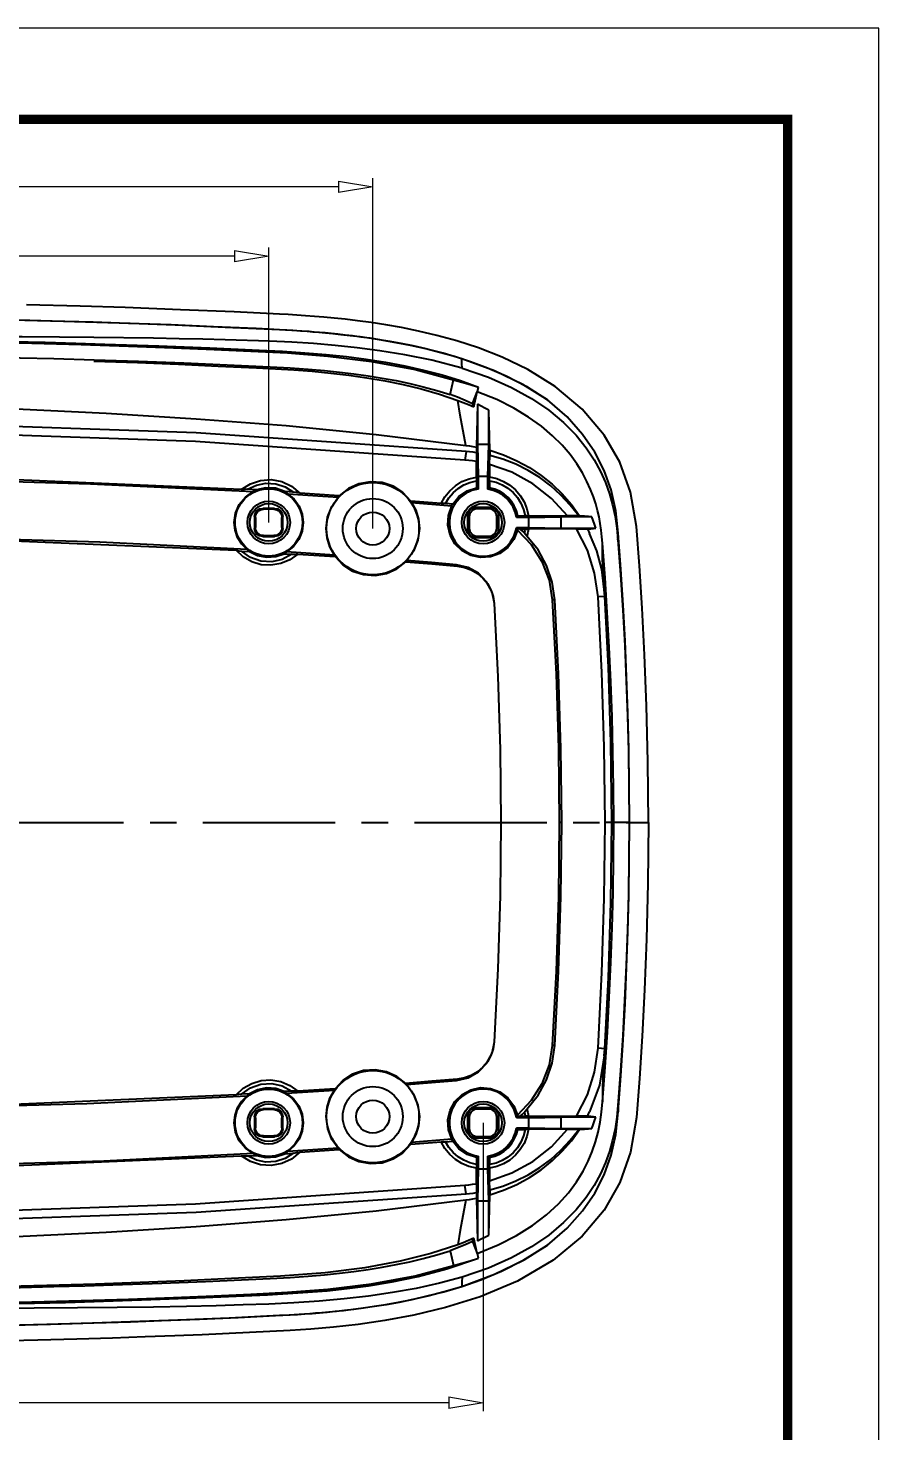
# Model space of a CAD drawing. Header units: millimetres. Extents: x 6239 to 6671, y 1393 to 1694.
# Drawn here: x 6601.4 to 6670.9, y 1579.1 to 1693.6 of the extents above; entities that cross this region are included whole.
import ezdxf

# ---------------------------------------------------------------- set-up
doc = ezdxf.new("R2010")
doc.units = ezdxf.units.MM
doc.linetypes.add('CENTER', pattern=[50.8, 31.75, -6.35, 6.35, -6.35])
doc.layers.add('dim', color=82, linetype='Continuous', lineweight=9)
doc.layers.add('from', color=7, linetype='Continuous', lineweight=13)
doc.styles.add('ROMAND', font='romand.shx', dxfattribs={"width": 0.75, "bigfont": 'gbcbig.shx'})
doc.dimstyles.new('YanXiu', dxfattribs={"dimtxt": 2.5, "dimasz": 2.2, "dimexe": 1, "dimexo": 0, "dimgap": 0.66, "dimtad": 0, "dimzin": 9, "dimdsep": 46, "dimtxsty": 'ROMAND', "dimblk": 'CLOSEDBLANK', "dimcen": 0, "dimclrd": 3, "dimclre": 3, "dimclrt": 7, "dimazin": 2, "dimtfac": 1, "dimtofl": 0, "dimtmove": 0, "dimatfit": 3, "dimldrblk": 'CLOSEDBLANK', "dimfxl": 0, "dimlwd": 5, "dimlwe": 5, "dimarcsym": 0})

# ---------------------------------------------------------------- blocks, each defined once
blk = doc.blocks.new('_ClosedBlank')
at = {"color": 0, "linetype": 'ByBlock', "lineweight": -2}
for p, q in [((-1, 0.167), (0, 0)), ((-1, 0.167), (-1, -0.167)), ((0, 0), (-1, -0.167))]:
    blk.add_line(p, q, dxfattribs=at)
blk = doc.blocks.new('*D14')
at = {"layer": 'Defpoints', "color": 0}
for p in [(6621.09, 1675.03), (6543.09, 1653.29), (6621.09, 1653.29)]:
    blk.add_point(p, dxfattribs=at)
at = {"layer": 'dim', "color": 3, "lineweight": 5}
for p, q in [((6543.09, 1653.29), (6543.09, 1675.73)), ((6621.09, 1653.29), (6621.09, 1675.73)), ((6545.89, 1675.03), (6579.26, 1675.03)), ((6618.29, 1675.03), (6584.91, 1675.03))]:
    blk.add_line(p, q, dxfattribs=at)
at = {"layer": 'dim', "color": 3, "lineweight": 5, "xscale": 2.8, "yscale": 2.8, "zscale": 2.8, "rotation": 180}
blk.add_blockref('_ClosedBlank', (6543.09, 1675.03), dxfattribs=at)
at = {"layer": 'dim', "color": 3, "lineweight": 5, "xscale": 2.8, "yscale": 2.8, "zscale": 2.8}
blk.add_blockref('_ClosedBlank', (6621.09, 1675.03), dxfattribs=at)
at = {"layer": 'dim', "color": 7, "insert": (6582.09, 1675.03), "char_height": 3.5, "attachment_point": 5, "style": 'ROMAND'}
blk.add_mtext('78', dxfattribs=at)
blk = doc.blocks.new('*D15')
at = {"layer": 'Defpoints', "color": 0}
for p in [(6629.59, 1680.69), (6534.59, 1652.79), (6629.59, 1652.79)]:
    blk.add_point(p, dxfattribs=at)
at = {"layer": 'dim', "color": 3, "lineweight": 5}
for p, q in [((6534.59, 1652.79), (6534.59, 1681.39)), ((6629.59, 1652.79), (6629.59, 1681.39)), ((6537.39, 1680.69), (6579.26, 1680.69)), ((6626.79, 1680.69), (6584.91, 1680.69))]:
    blk.add_line(p, q, dxfattribs=at)
at = {"layer": 'dim', "color": 3, "lineweight": 5, "xscale": 2.8, "yscale": 2.8, "zscale": 2.8, "rotation": 180}
blk.add_blockref('_ClosedBlank', (6534.59, 1680.69), dxfattribs=at)
at = {"layer": 'dim', "color": 3, "lineweight": 5, "xscale": 2.8, "yscale": 2.8, "zscale": 2.8}
blk.add_blockref('_ClosedBlank', (6629.59, 1680.69), dxfattribs=at)
at = {"layer": 'dim', "color": 7, "insert": (6582.09, 1680.69), "char_height": 3.5, "attachment_point": 5, "style": 'ROMAND'}
blk.add_mtext('95', dxfattribs=at)
blk = doc.blocks.new('*D18')
at = {"layer": 'Defpoints', "color": 0}
for p in [(6525.59, 1604.29), (6638.59, 1604.29), (6638.59, 1581.44)]:
    blk.add_point(p, dxfattribs=at)
at = {"layer": 'dim', "color": 3, "lineweight": 5}
for p, q in [((6525.59, 1604.29), (6525.59, 1580.74)), ((6638.59, 1604.29), (6638.59, 1580.74)), ((6528.39, 1581.44), (6578.2, 1581.44)), ((6635.79, 1581.44), (6585.98, 1581.44))]:
    blk.add_line(p, q, dxfattribs=at)
at = {"layer": 'dim', "color": 3, "lineweight": 5, "xscale": 2.8, "yscale": 2.8, "zscale": 2.8, "rotation": 180}
blk.add_blockref('_ClosedBlank', (6525.59, 1581.44), dxfattribs=at)
at = {"layer": 'dim', "color": 3, "lineweight": 5, "xscale": 2.8, "yscale": 2.8, "zscale": 2.8}
blk.add_blockref('_ClosedBlank', (6638.59, 1581.44), dxfattribs=at)
at = {"layer": 'dim', "color": 7, "insert": (6582.09, 1581.44), "char_height": 3.5, "attachment_point": 5, "style": 'ROMAND'}
blk.add_mtext('113', dxfattribs=at)

msp = doc.modelspace()

# ---------------------------------------------------------------- linework, layer by layer
at = {"color": 7, "linetype": 'Continuous'}
for p, q in [((6605.695, 1670.942), (6601.309, 1671.059)), ((6609.383, 1670.824), (6605.695, 1670.942)), ((6613.896, 1670.658), (6609.383, 1670.824)), ((6601.576, 1669.767), (6597.255, 1669.861)), ((6599.031, 1669.86), (6603.269, 1669.759)), ((6605.241, 1669.669), (6601.576, 1669.767)), ((6603.269, 1669.759), (6606.752, 1669.659)), ((6609.79, 1669.523), (6605.241, 1669.669)), ((6606.752, 1669.659), (6609.643, 1669.565)), ((6618.266, 1670.472), (6613.896, 1670.658)), ((6609.643, 1669.565), (6613.123, 1669.437)), ((6613.447, 1669.388), (6609.79, 1669.523)), ((6613.123, 1669.437), (6616.579, 1669.295)), ((6617.539, 1669.216), (6613.447, 1669.388)), ((6616.579, 1669.295), (6620.059, 1669.137)), ((6621.351, 1669.037), (6617.539, 1669.216)), ((6620.059, 1669.137), (6622.456, 1669.018)), ((6622.456, 1669.018), (6623.062, 1668.984)), ((6623.062, 1668.984), (6623.681, 1668.945)), ((6607.712, 1667.853), (6612.107, 1667.701)), ((6612.107, 1667.701), (6616.281, 1667.534)), ((6603.538, 1666.667), (6606.828, 1666.571)), ((6606.825, 1666.463), (6610.372, 1666.337)), ((6606.828, 1666.571), (6610.451, 1666.451)), ((6610.372, 1666.337), (6613.724, 1666.203)), ((6610.451, 1666.451), (6614.17, 1666.31)), ((6613.724, 1666.203), (6616.964, 1666.059)), ((6614.17, 1666.31), (6617.703, 1666.159)), ((6635.894, 1663.748), (6636.176, 1664.934)), ((6637.734, 1662.97), (6638.118, 1663.962)), ((6637.838, 1662.721), (6638.118, 1663.962)), ((6638.122, 1663.955), (6638.136, 1663.986)), ((6638.136, 1663.986), (6638.215, 1664.346)), ((6636.724, 1662.062), (6636.527, 1663.249)), ((6637.734, 1662.97), (6637.838, 1662.721)), ((6638.126, 1662.935), (6638.045, 1659.443)), ((6638.126, 1662.935), (6638.126, 1659.661)), ((6637.193, 1659.585), (6636.724, 1662.062)), ((6639.052, 1659.661), (6639.052, 1662.452)), ((6639.132, 1659.18), (6639.052, 1662.452)), ((6638.045, 1659.443), (6638.045, 1658.984)), ((6638.126, 1659.661), (6638.189, 1657.04)), ((6639.052, 1659.661), (6638.126, 1659.661)), ((6638.989, 1657.04), (6639.052, 1659.661)), ((6637.217, 1659.083), (6637.109, 1658.385)), ((6638.045, 1658.984), (6638.052, 1658.266)), ((6638.052, 1657.001), (6638.052, 1658.266)), ((6639.125, 1658.035), (6639.132, 1658.768)), ((6639.132, 1659.18), (6639.132, 1658.768)), ((6638.052, 1657.001), (6638.049, 1656.694)), ((6638.189, 1657.04), (6638.189, 1656.011)), ((6638.989, 1657.04), (6638.189, 1657.04)), ((6638.989, 1656.011), (6638.989, 1657.04)), ((6639.125, 1658.035), (6639.125, 1657.002)), ((6639.128, 1656.701), (6639.125, 1657.002)), ((6620.087, 1655.956), (6619.357, 1655.999)), ((6638.049, 1656.694), (6638.049, 1656.129)), ((6639.128, 1656.701), (6639.128, 1656.129)), ((6623.121, 1655.769), (6622.403, 1655.814)), ((6626.847, 1655.473), (6623.636, 1655.69)), ((6635.172, 1654.836), (6632.69, 1655.037)), ((6632.75, 1654.912), (6636.048, 1654.641)), ((6635.523, 1654.835), (6635.172, 1654.836)), ((6636.114, 1654.785), (6635.523, 1654.835)), ((6620.011, 1653.703), (6619.939, 1653.776)), ((6619.939, 1653.776), (6619.939, 1652.805)), ((6620.011, 1653.703), (6620.011, 1652.877)), ((6620.603, 1654.44), (6620.676, 1654.368)), ((6621.574, 1654.44), (6620.603, 1654.44)), ((6621.502, 1654.368), (6620.676, 1654.368)), ((6621.502, 1654.368), (6621.574, 1654.44)), ((6622.239, 1653.776), (6622.166, 1653.703)), ((6622.166, 1652.877), (6622.166, 1653.703)), ((6622.239, 1652.805), (6622.239, 1653.776)), ((6637.468, 1653.747), (6637.339, 1653.875)), ((6637.339, 1652.705), (6637.339, 1653.875)), ((6637.468, 1653.747), (6637.468, 1652.834)), ((6638.004, 1654.54), (6638.132, 1654.411)), ((6638.004, 1654.54), (6639.174, 1654.54)), ((6639.045, 1654.411), (6638.132, 1654.411)), ((6639.045, 1654.411), (6639.174, 1654.54)), ((6639.838, 1653.875), (6639.71, 1653.747)), ((6639.71, 1652.834), (6639.71, 1653.747)), ((6639.838, 1653.875), (6639.838, 1652.705)), ((6642.339, 1653.69), (6641.31, 1653.69)), ((6641.426, 1653.828), (6642.02, 1653.828)), ((6642.3, 1653.825), (6642.02, 1653.828)), ((6642.3, 1653.825), (6645.483, 1653.823)), ((6642.339, 1653.69), (6644.959, 1653.753)), ((6642.339, 1652.89), (6642.339, 1653.69)), ((6644.959, 1652.827), (6644.959, 1653.753)), ((6647.474, 1653.753), (6644.959, 1653.753)), ((6646.404, 1653.828), (6645.483, 1653.823)), ((6646.404, 1653.828), (6646.477, 1653.828)), ((6619.939, 1652.805), (6620.011, 1652.877)), ((6622.166, 1652.877), (6622.239, 1652.805)), ((6637.339, 1652.705), (6637.468, 1652.834)), ((6639.71, 1652.834), (6639.838, 1652.705)), ((6641.31, 1652.89), (6642.339, 1652.89)), ((6641.625, 1652.752), (6641.419, 1652.761)), ((6641.625, 1652.752), (6642.02, 1652.753)), ((6642.02, 1652.753), (6642.3, 1652.756)), ((6646.22, 1652.758), (6642.3, 1652.756)), ((6642.339, 1652.89), (6644.959, 1652.827)), ((6644.959, 1652.827), (6647.795, 1652.827)), ((6646.22, 1652.758), (6647.107, 1652.753)), ((6620.676, 1652.213), (6620.603, 1652.14)), ((6620.603, 1652.14), (6621.574, 1652.14)), ((6620.676, 1652.213), (6621.502, 1652.213)), ((6621.574, 1652.14), (6621.502, 1652.213)), ((6638.132, 1652.169), (6638.004, 1652.041)), ((6639.174, 1652.041), (6638.004, 1652.041)), ((6638.132, 1652.169), (6639.045, 1652.169)), ((6639.174, 1652.041), (6639.045, 1652.169)), ((6618.878, 1650.954), (6619.514, 1650.917)), ((6622.358, 1650.743), (6622.982, 1650.703)), ((6626.451, 1650.621), (6622.547, 1650.883)), ((6623.459, 1650.715), (6626.504, 1650.509)), ((6636.508, 1649.729), (6636.428, 1649.842)), ((6648.519, 1647.243), (6648.482, 1647.825)), ((6639.497, 1646.672), (6639.514, 1646.679)), ((6644.448, 1646.981), (6644.236, 1646.974)), ((6648.519, 1647.243), (6647.977, 1647.212)), ((6640.051, 1628.791), (6640.068, 1628.791)), ((6645.013, 1628.79), (6644.799, 1628.789)), ((6650.537, 1628.79), (6648.547, 1628.791)), ((6639.497, 1610.909), (6639.514, 1610.901)), ((6644.448, 1610.599), (6644.236, 1610.606)), ((6648.519, 1610.337), (6647.977, 1610.369)), ((6648.482, 1609.755), (6648.519, 1610.337)), ((6636.508, 1607.851), (6636.428, 1607.738)), ((6619.514, 1606.663), (6618.878, 1606.626)), ((6622.982, 1606.877), (6622.358, 1606.837)), ((6622.547, 1606.697), (6626.451, 1606.959)), ((6626.504, 1607.071), (6623.459, 1606.866)), ((6638.004, 1605.54), (6638.132, 1605.411)), ((6638.004, 1605.54), (6639.174, 1605.54)), ((6639.045, 1605.411), (6639.174, 1605.54)), ((6619.939, 1604.776), (6619.939, 1603.805)), ((6620.011, 1604.703), (6619.939, 1604.776)), ((6620.011, 1604.703), (6620.011, 1603.877)), ((6620.603, 1605.44), (6620.676, 1605.368)), ((6621.574, 1605.44), (6620.603, 1605.44)), ((6621.502, 1605.368), (6620.676, 1605.368)), ((6621.502, 1605.368), (6621.574, 1605.44)), ((6622.239, 1604.776), (6622.166, 1604.703)), ((6622.166, 1603.877), (6622.166, 1604.703)), ((6622.239, 1603.805), (6622.239, 1604.776)), ((6637.339, 1603.705), (6637.339, 1604.875)), ((6637.468, 1604.747), (6637.339, 1604.875)), ((6637.468, 1604.747), (6637.468, 1603.834)), ((6639.045, 1605.411), (6638.132, 1605.411)), ((6639.838, 1604.875), (6639.71, 1604.747)), ((6639.71, 1603.834), (6639.71, 1604.747)), ((6639.838, 1604.875), (6639.838, 1603.705)), ((6642.339, 1604.69), (6641.31, 1604.69)), ((6641.419, 1604.82), (6641.625, 1604.828)), ((6641.625, 1604.828), (6642.02, 1604.828)), ((6642.3, 1604.825), (6642.02, 1604.828)), ((6642.3, 1604.825), (6646.22, 1604.822)), ((6642.339, 1604.69), (6644.959, 1604.753)), ((6642.339, 1603.89), (6642.339, 1604.69)), ((6644.959, 1603.827), (6644.959, 1604.753)), ((6647.795, 1604.753), (6644.959, 1604.753)), ((6647.107, 1604.828), (6646.22, 1604.822)), ((6619.939, 1603.805), (6620.011, 1603.877)), ((6620.676, 1603.213), (6620.603, 1603.14)), ((6620.676, 1603.213), (6621.502, 1603.213)), ((6621.574, 1603.14), (6621.502, 1603.213)), ((6622.166, 1603.877), (6622.239, 1603.805)), ((6637.339, 1603.705), (6637.468, 1603.834)), ((6638.132, 1603.169), (6638.004, 1603.041)), ((6638.132, 1603.169), (6639.045, 1603.169)), ((6639.174, 1603.041), (6639.045, 1603.169)), ((6639.71, 1603.834), (6639.838, 1603.705)), ((6641.31, 1603.89), (6642.339, 1603.89)), ((6641.426, 1603.752), (6642.02, 1603.753)), ((6642.02, 1603.753), (6642.3, 1603.756)), ((6645.483, 1603.758), (6642.3, 1603.756)), ((6642.339, 1603.89), (6644.959, 1603.827)), ((6644.959, 1603.827), (6647.474, 1603.827)), ((6645.483, 1603.758), (6646.404, 1603.752)), ((6646.404, 1603.752), (6646.477, 1603.752)), ((6620.603, 1603.14), (6621.574, 1603.14)), ((6623.637, 1601.89), (6626.847, 1602.107)), ((6632.69, 1602.543), (6635.172, 1602.744)), ((6636.048, 1602.939), (6632.75, 1602.668)), ((6635.172, 1602.744), (6635.523, 1602.746)), ((6635.523, 1602.746), (6636.114, 1602.795)), ((6639.174, 1603.041), (6638.004, 1603.041)), ((6619.357, 1601.581), (6620.087, 1601.624)), ((6622.403, 1601.766), (6623.121, 1601.812)), ((6638.049, 1601.451), (6638.049, 1600.886)), ((6638.049, 1600.886), (6638.052, 1600.579)), ((6638.189, 1601.569), (6638.189, 1600.54)), ((6638.989, 1600.54), (6638.989, 1601.569)), ((6639.125, 1600.579), (6639.128, 1600.879)), ((6639.128, 1601.452), (6639.128, 1600.879)), ((6638.052, 1599.314), (6638.052, 1600.579)), ((6638.189, 1600.54), (6638.126, 1597.92)), ((6638.189, 1600.54), (6638.989, 1600.54)), ((6639.052, 1597.92), (6638.989, 1600.54)), ((6639.125, 1600.579), (6639.125, 1599.545)), ((6637.217, 1598.497), (6637.109, 1599.195)), ((6638.052, 1599.314), (6638.045, 1598.596)), ((6638.045, 1598.596), (6638.045, 1598.137)), ((6639.132, 1598.812), (6639.125, 1599.545)), ((6639.132, 1598.812), (6639.132, 1598.4)), ((6638.045, 1598.137), (6638.126, 1594.645)), ((6638.126, 1597.92), (6638.126, 1594.645)), ((6638.126, 1597.92), (6639.052, 1597.92)), ((6639.052, 1595.128), (6639.132, 1598.4)), ((6639.052, 1595.128), (6639.052, 1597.92)), ((6637.734, 1594.61), (6637.838, 1594.86)), ((6637.734, 1594.61), (6638.118, 1593.619)), ((6638.118, 1593.619), (6637.838, 1594.86)), ((6635.894, 1593.832), (6636.176, 1592.647)), ((6638.215, 1593.235), (6638.129, 1593.628)), ((6612.363, 1591.2), (6615.937, 1591.344)), ((6615.937, 1591.344), (6621.217, 1591.584)), ((6600.69, 1589.533), (6604.498, 1589.63)), ((6604.498, 1589.63), (6608.386, 1589.749)), ((6608.386, 1589.749), (6612.233, 1589.884)), ((6612.233, 1589.884), (6615.896, 1590.03)), ((6615.896, 1590.03), (6620.978, 1590.259)), ((6613.671, 1588.201), (6617.857, 1588.378)), ((6618.592, 1588.375), (6615.447, 1588.237)), ((6617.857, 1588.378), (6621.967, 1588.573)), ((6621.636, 1588.52), (6618.592, 1588.375)), ((6622.836, 1588.583), (6621.636, 1588.52)), ((6621.967, 1588.573), (6622.77, 1588.615)), ((6606.809, 1587.923), (6603.287, 1587.822)), ((6606.7, 1587.955), (6609.819, 1588.058)), ((6609.795, 1588.021), (6606.809, 1587.923)), ((6612.328, 1588.113), (6609.795, 1588.021)), ((6609.819, 1588.058), (6613.671, 1588.201)), ((6615.447, 1588.237), (6612.328, 1588.113)), ((6622.839, 1587.33), (6619.533, 1587.167))]:
    msp.add_line(p, q, dxfattribs=at)
at = {"color": 1, "linetype": 'CENTER', "ltscale": 0.339996}
msp.add_line((6512.089, 1628.791), (6652.089, 1628.791), dxfattribs=at)
at = {"color": 7, "linetype": 'Continuous'}
for points in [[(6652.089, 1628.79), (6652.047, 1633.775), (6651.937, 1638.323), (6651.776, 1642.48), (6651.578, 1646.282), (6651.355, 1649.764), (6651.113, 1652.953), (6650.619, 1655.765), (6649.747, 1658.202), (6648.477, 1660.423), (6646.691, 1662.542), (6644.487, 1664.388), (6642.234, 1665.782), (6640.147, 1666.787), (6638.221, 1667.537), (6636.449, 1668.111), (6634.817, 1668.558), (6633.314, 1668.911), (6631.926, 1669.192), (6630.639, 1669.419), (6629.446, 1669.604), (6628.346, 1669.753), (6627.339, 1669.874), (6626.422, 1669.972), (6625.59, 1670.05), (6624.824, 1670.115), (6624.1, 1670.169), (6623.391, 1670.217), (6622.681, 1670.259), (6621.976, 1670.295), (6618.266, 1670.472)], [(6606.824, 1668.389), (6604.021, 1668.413), (6600.972, 1668.43), (6597.64, 1668.439), (6580.652, 1668.425)], [(6636.862, 1666.643), (6635.327, 1667.097), (6633.929, 1667.454), (6632.656, 1667.737), (6631.495, 1667.965), (6630.428, 1668.151), (6629.446, 1668.304), (6628.548, 1668.43), (6627.731, 1668.534), (6626.991, 1668.619), (6626.323, 1668.689), (6625.72, 1668.747), (6625.177, 1668.795), (6624.685, 1668.835), (6624.232, 1668.87), (6623.804, 1668.9), (6623.386, 1668.928), (6622.973, 1668.953), (6622.562, 1668.976), (6621.351, 1669.037)], [(6623.681, 1668.945), (6624.393, 1668.894), (6624.799, 1668.862), (6625.236, 1668.825), (6625.703, 1668.784), (6626.203, 1668.736), (6626.74, 1668.681), (6627.32, 1668.616), (6627.944, 1668.542), (6628.618, 1668.455), (6629.346, 1668.353), (6630.129, 1668.233), (6630.973, 1668.091), (6631.881, 1667.924), (6632.859, 1667.725), (6633.909, 1667.488), (6635.038, 1667.204), (6636.252, 1666.858), (6637.56, 1666.436), (6638.964, 1665.913), (6640.476, 1665.255), (6642.105, 1664.407), (6643.848, 1663.287)], [(6562.873, 1668.033), (6567.023, 1668.121), (6569.606, 1668.165), (6572.574, 1668.206), (6575.727, 1668.237), (6578.851, 1668.256), (6581.935, 1668.263), (6585.008, 1668.257), (6588.082, 1668.24), (6591.155, 1668.211), (6594.209, 1668.171), (6597.209, 1668.12), (6600.103, 1668.06), (6602.827, 1667.995), (6605.353, 1667.925), (6607.712, 1667.853)], [(6566.771, 1668.009), (6570.625, 1668.073), (6572.899, 1668.103), (6575.46, 1668.128), (6578.302, 1668.147), (6581.432, 1668.155), (6584.875, 1668.151), (6588.663, 1668.129), (6592.893, 1668.083), (6597.435, 1668.008), (6601.763, 1667.913), (6605.775, 1667.805), (6609.63, 1667.681), (6613.311, 1667.545), (6616.627, 1667.409), (6619.626, 1667.273), (6622.624, 1667.126), (6625.907, 1666.877), (6629.483, 1666.437), (6633.043, 1665.772), (6636.85, 1664.755)], [(6617.536, 1668.204), (6615.701, 1668.252), (6613.775, 1668.293), (6611.689, 1668.328), (6606.824, 1668.389)], [(6616.281, 1667.534), (6620.312, 1667.352), (6622.226, 1667.26), (6624.043, 1667.147), (6625.77, 1667.005), (6627.428, 1666.83), (6629.042, 1666.62), (6630.626, 1666.37), (6632.192, 1666.077), (6633.737, 1665.733), (6635.26, 1665.333), (6636.754, 1664.873), (6638.215, 1664.346)], [(6636.876, 1665.886), (6634.411, 1666.532), (6632.191, 1666.984), (6630.174, 1667.311), (6628.303, 1667.555), (6626.517, 1667.745), (6624.754, 1667.894), (6622.967, 1668.008), (6621.16, 1668.082), (6617.536, 1668.204)], [(6553.767, 1666.452), (6558.209, 1666.598), (6560.792, 1666.671), (6563.61, 1666.741), (6566.516, 1666.804), (6569.389, 1666.854), (6572.234, 1666.895), (6575.077, 1666.925), (6577.943, 1666.945), (6580.844, 1666.955), (6583.773, 1666.954), (6586.702, 1666.942), (6589.576, 1666.92), (6592.391, 1666.889), (6595.178, 1666.848), (6597.975, 1666.797), (6600.799, 1666.736), (6603.538, 1666.667)], [(6617.703, 1666.159), (6621.217, 1665.996), (6622.839, 1665.909), (6624.317, 1665.808), (6625.646, 1665.694), (6626.87, 1665.567), (6628.045, 1665.423), (6629.205, 1665.26), (6630.351, 1665.074), (6631.484, 1664.865), (6632.605, 1664.631), (6633.714, 1664.368), (6634.81, 1664.075), (6635.894, 1663.748)], [(6643.848, 1663.287), (6641.85, 1664.542), (6639.535, 1665.659), (6636.862, 1666.643)], [(6636.876, 1665.886), (6636.866, 1666.265), (6636.862, 1666.643)], [(6616.964, 1666.059), (6620.105, 1665.906), (6621.636, 1665.829), (6623.147, 1665.74), (6624.651, 1665.627), (6626.149, 1665.483), (6627.637, 1665.307), (6629.114, 1665.094), (6630.585, 1664.842), (6632.06, 1664.542), (6633.541, 1664.185), (6635.031, 1663.759), (6636.527, 1663.25)], [(6636.875, 1665.886), (6639.037, 1665.145), (6640.908, 1664.318), (6642.536, 1663.421), (6643.954, 1662.456), (6645.166, 1661.442), (6646.18, 1660.407), (6647.004, 1659.384), (6647.659, 1658.399), (6648.175, 1657.454), (6648.582, 1656.54), (6648.907, 1655.638), (6649.167, 1654.724), (6649.366, 1653.787), (6649.503, 1652.835), (6649.592, 1651.875)], [(6636.85, 1664.755), (6637.527, 1664.561), (6638.215, 1664.346)], [(6648.339, 1651.589), (6648.292, 1652.13), (6648.233, 1652.671), (6648.156, 1653.208), (6648.056, 1653.738), (6647.935, 1654.264), (6647.786, 1654.802), (6647.602, 1655.37), (6647.368, 1655.984), (6647.07, 1656.646), (6646.699, 1657.348), (6646.246, 1658.078), (6645.697, 1658.831), (6645.042, 1659.599), (6644.268, 1660.372), (6643.36, 1661.141), (6642.306, 1661.896), (6641.095, 1662.623), (6639.707, 1663.314), (6638.117, 1663.957)], [(6526.985, 1659.585), (6534.304, 1660.48), (6541.657, 1661.2), (6549.026, 1661.754), (6556.381, 1662.21), (6563.722, 1662.562), (6571.065, 1662.803), (6578.417, 1662.925), (6585.772, 1662.925), (6593.123, 1662.803), (6600.466, 1662.562), (6607.808, 1662.21), (6615.161, 1661.753), (6622.526, 1661.199), (6629.876, 1660.479), (6637.193, 1659.585)], [(6637.734, 1662.97), (6637.12, 1663.247), (6636.503, 1663.507), (6635.894, 1663.748)], [(6636.527, 1663.249), (6636.96, 1663.083), (6637.399, 1662.907), (6637.838, 1662.721)], [(6639.052, 1662.452), (6638.748, 1662.615), (6638.439, 1662.776), (6638.126, 1662.935)], [(6649.629, 1652.406), (6649.424, 1654.248), (6649.036, 1655.947), (6648.469, 1657.533), (6647.706, 1659.036), (6646.718, 1660.482), (6645.446, 1661.904), (6643.848, 1663.287)], [(6637.217, 1659.083), (6615.179, 1660.598), (6593.124, 1661.355), (6571.059, 1661.355), (6549.001, 1660.598), (6526.96, 1659.083)], [(6637.109, 1658.385), (6615.115, 1659.899), (6593.103, 1660.655), (6571.08, 1660.655), (6549.066, 1659.899), (6527.068, 1658.385)], [(6637.193, 1659.585), (6637.478, 1659.544), (6637.762, 1659.496), (6638.045, 1659.443)], [(6638.052, 1658.266), (6637.74, 1658.314), (6637.426, 1658.354), (6637.109, 1658.385)], [(6638.045, 1658.984), (6637.771, 1659.023), (6637.495, 1659.056), (6637.217, 1659.083)], [(6639.132, 1659.18), (6640.264, 1658.801), (6641.347, 1658.328), (6642.373, 1657.766), (6643.336, 1657.124), (6644.231, 1656.407), (6645.055, 1655.618), (6645.805, 1654.758), (6646.477, 1653.828)], [(6646.404, 1653.828), (6645.714, 1654.712), (6644.948, 1655.532), (6644.113, 1656.28), (6643.215, 1656.95), (6642.261, 1657.539), (6641.258, 1658.04), (6640.212, 1658.451), (6639.132, 1658.768)], [(6618.853, 1655.983), (6600.465, 1656.775), (6582.087, 1657.039), (6563.709, 1656.775), (6545.325, 1655.983)], [(6635.172, 1654.836), (6635.478, 1655.385), (6635.87, 1655.873), (6636.337, 1656.289), (6636.866, 1656.621), (6637.443, 1656.861), (6638.052, 1657.001)], [(6645.483, 1653.823), (6644.168, 1655.258), (6642.643, 1656.456), (6640.948, 1657.39), (6639.125, 1658.035)], [(6639.125, 1657.002), (6639.711, 1656.868), (6640.268, 1656.643), (6640.782, 1656.332), (6641.24, 1655.943), (6641.63, 1655.485), (6641.941, 1654.97), (6642.167, 1654.412), (6642.3, 1653.825)], [(6544.35, 1655.808), (6556.537, 1656.413), (6568.754, 1656.786), (6581.096, 1656.924), (6593.659, 1656.82), (6606.539, 1656.456), (6619.828, 1655.808)], [(6618.853, 1655.983), (6619.595, 1656.456), (6620.425, 1656.727), (6621.302, 1656.784), (6622.164, 1656.621), (6622.955, 1656.251), (6623.636, 1655.69)], [(6619.357, 1655.999), (6619.105, 1655.992), (6618.853, 1655.983)], [(6619.357, 1655.999), (6620.083, 1656.342), (6620.869, 1656.494), (6621.676, 1656.445), (6622.436, 1656.201), (6623.121, 1655.769)], [(6619.828, 1655.808), (6619.908, 1655.859), (6619.994, 1655.908), (6620.087, 1655.956)], [(6622.403, 1655.814), (6621.658, 1656.079), (6620.86, 1656.128), (6620.087, 1655.956)], [(6632.69, 1655.037), (6632.043, 1655.732), (6631.244, 1656.246), (6630.343, 1656.548), (6629.395, 1656.619), (6628.458, 1656.454), (6627.591, 1656.064), (6626.847, 1655.473)], [(6635.523, 1654.835), (6635.805, 1655.301), (6636.155, 1655.716), (6636.565, 1656.07), (6637.025, 1656.355), (6637.523, 1656.565), (6638.049, 1656.694)], [(6636.114, 1654.785), (6636.621, 1655.408), (6637.285, 1655.87), (6638.049, 1656.129)], [(6638.189, 1656.011), (6638.142, 1656.051), (6638.096, 1656.09), (6638.049, 1656.129)], [(6639.128, 1656.129), (6639.081, 1656.09), (6639.035, 1656.051), (6638.989, 1656.011)], [(6639.128, 1656.701), (6639.657, 1656.578), (6640.161, 1656.372), (6640.626, 1656.091), (6641.042, 1655.739), (6641.397, 1655.326), (6641.683, 1654.863), (6641.893, 1654.359), (6642.02, 1653.828)], [(6641.426, 1653.828), (6641.314, 1654.245), (6641.142, 1654.64), (6640.913, 1655.005), (6640.632, 1655.332), (6640.305, 1655.613), (6639.941, 1655.843), (6639.545, 1656.016), (6639.128, 1656.129)], [(6618.271, 1653.29), (6618.377, 1654.057), (6618.691, 1654.769), (6619.187, 1655.368), (6619.828, 1655.808)], [(6622.403, 1655.814), (6622.489, 1655.755), (6622.569, 1655.696), (6622.644, 1655.636)], [(6622.644, 1655.636), (6623.169, 1655.184), (6623.569, 1654.618), (6623.818, 1653.972), (6623.902, 1653.29)], [(6622.644, 1655.636), (6624.701, 1655.501), (6626.771, 1655.36)], [(6623.636, 1655.69), (6623.378, 1655.73), (6623.121, 1655.769)], [(6625.774, 1652.79), (6625.889, 1653.72), (6626.234, 1654.604), (6626.771, 1655.36)], [(6626.771, 1655.36), (6626.808, 1655.417), (6626.847, 1655.473)], [(6632.69, 1655.037), (6632.721, 1654.975), (6632.75, 1654.912)], [(6632.75, 1654.912), (6633.09, 1654.285), (6633.314, 1653.573), (6633.395, 1652.79)], [(6636.048, 1654.641), (6636.069, 1654.689), (6636.091, 1654.737), (6636.114, 1654.785)], [(6619.939, 1653.776), (6619.989, 1654.03), (6620.133, 1654.246), (6620.349, 1654.39), (6620.603, 1654.44)], [(6620.011, 1653.703), (6620.024, 1653.833), (6620.062, 1653.957), (6620.123, 1654.072), (6620.206, 1654.173), (6620.307, 1654.256), (6620.421, 1654.317), (6620.546, 1654.355), (6620.676, 1654.368)], [(6621.502, 1654.368), (6621.631, 1654.355), (6621.756, 1654.317), (6621.871, 1654.256), (6621.972, 1654.173), (6622.054, 1654.072), (6622.116, 1653.957), (6622.153, 1653.833), (6622.166, 1653.703)], [(6621.574, 1654.44), (6621.829, 1654.39), (6622.044, 1654.246), (6622.188, 1654.03), (6622.239, 1653.776)], [(6641.394, 1652.666), (6641.108, 1651.907), (6640.619, 1651.256), (6639.966, 1650.767), (6639.202, 1650.481), (6638.39, 1650.421), (6637.591, 1650.593), (6636.875, 1650.98), (6636.294, 1651.555), (6635.901, 1652.264), (6635.721, 1653.062), (6635.771, 1653.87), (6636.048, 1654.641)], [(6637.339, 1653.875), (6637.39, 1654.13), (6637.534, 1654.345), (6637.749, 1654.489), (6638.004, 1654.54)], [(6638.132, 1654.411), (6638.003, 1654.398), (6637.878, 1654.36), (6637.763, 1654.299), (6637.663, 1654.216), (6637.58, 1654.116), (6637.518, 1654.001), (6637.481, 1653.876), (6637.468, 1653.747)], [(6639.71, 1653.747), (6639.697, 1653.876), (6639.659, 1654.001), (6639.598, 1654.116), (6639.515, 1654.216), (6639.414, 1654.299), (6639.3, 1654.36), (6639.175, 1654.398), (6639.045, 1654.411)], [(6639.174, 1654.54), (6639.428, 1654.489), (6639.644, 1654.345), (6639.788, 1654.13), (6639.838, 1653.875)], [(6641.31, 1653.69), (6641.349, 1653.736), (6641.388, 1653.782), (6641.426, 1653.828)], [(6647.474, 1653.753), (6647.194, 1653.779), (6646.865, 1653.804), (6646.477, 1653.828)], [(6647.795, 1652.827), (6647.695, 1653.14), (6647.588, 1653.449), (6647.474, 1653.753)], [(6619.342, 1651.08), (6618.892, 1651.527), (6618.552, 1652.064), (6618.342, 1652.664), (6618.271, 1653.29)], [(6620.603, 1652.14), (6620.349, 1652.191), (6620.133, 1652.335), (6619.989, 1652.55), (6619.939, 1652.805)], [(6620.676, 1652.213), (6620.546, 1652.225), (6620.421, 1652.263), (6620.307, 1652.325), (6620.206, 1652.407), (6620.123, 1652.508), (6620.062, 1652.623), (6620.024, 1652.747), (6620.011, 1652.877)], [(6622.166, 1652.877), (6622.153, 1652.747), (6622.116, 1652.623), (6622.054, 1652.508), (6621.972, 1652.407), (6621.871, 1652.325), (6621.756, 1652.263), (6621.631, 1652.225), (6621.502, 1652.213)], [(6622.239, 1652.805), (6622.188, 1652.55), (6622.044, 1652.335), (6621.829, 1652.191), (6621.574, 1652.14)], [(6623.902, 1653.29), (6623.811, 1652.58), (6623.541, 1651.912), (6623.111, 1651.333)], [(6626.451, 1650.621), (6626.08, 1651.294), (6625.851, 1652.029), (6625.774, 1652.79)], [(6633.395, 1652.79), (6633.277, 1651.846), (6632.924, 1650.955), (6632.36, 1650.179)], [(6638.004, 1652.041), (6637.749, 1652.091), (6637.534, 1652.235), (6637.39, 1652.451), (6637.339, 1652.705)], [(6637.468, 1652.834), (6637.481, 1652.704), (6637.518, 1652.579), (6637.58, 1652.465), (6637.663, 1652.364), (6637.763, 1652.281), (6637.878, 1652.22), (6638.003, 1652.182), (6638.132, 1652.169)], [(6639.045, 1652.169), (6639.175, 1652.182), (6639.3, 1652.22), (6639.414, 1652.281), (6639.515, 1652.364), (6639.598, 1652.465), (6639.659, 1652.579), (6639.697, 1652.704), (6639.71, 1652.834)], [(6639.838, 1652.705), (6639.788, 1652.451), (6639.644, 1652.235), (6639.428, 1652.091), (6639.174, 1652.041)], [(6641.419, 1652.761), (6641.383, 1652.804), (6641.346, 1652.847), (6641.31, 1652.89)], [(6641.419, 1652.761), (6641.407, 1652.713), (6641.394, 1652.666)], [(6641.394, 1652.666), (6642.528, 1651.481), (6643.397, 1650.103), (6643.976, 1648.574), (6644.236, 1646.974)], [(6641.959, 1652.451), (6641.795, 1652.603), (6641.625, 1652.752)], [(6642.02, 1652.753), (6641.993, 1652.6), (6641.959, 1652.451)], [(6642.171, 1652.18), (6642.065, 1652.318), (6641.959, 1652.451)], [(6642.3, 1652.756), (6642.246, 1652.463), (6642.171, 1652.18)], [(6647.977, 1647.212), (6647.696, 1649.156), (6647.106, 1651.016), (6646.22, 1652.758)], [(6647.107, 1652.753), (6647.381, 1652.777), (6647.607, 1652.801), (6647.795, 1652.827)], [(6647.107, 1652.753), (6647.169, 1652.633), (6647.229, 1652.514), (6647.288, 1652.394)], [(6649.592, 1651.875), (6649.608, 1652.142), (6649.629, 1652.406)], [(6650.537, 1628.79), (6650.522, 1631.8), (6650.479, 1634.782), (6650.408, 1637.744), (6650.31, 1640.69), (6650.184, 1643.625), (6650.03, 1646.553), (6649.845, 1649.478), (6649.629, 1652.406)], [(6619.342, 1651.08), (6607.311, 1651.674), (6595.249, 1652.039), (6583.063, 1652.175), (6570.661, 1652.073), (6557.948, 1651.716), (6544.835, 1651.08)], [(6545.755, 1651.023), (6563.928, 1651.802), (6582.091, 1652.062), (6600.253, 1651.803), (6618.422, 1651.023)], [(6623.111, 1651.333), (6622.487, 1650.836), (6622.425, 1650.789), (6622.358, 1650.743)], [(6644.448, 1646.981), (6644.232, 1648.414), (6643.77, 1649.784), (6643.076, 1651.051), (6642.171, 1652.18)], [(6648.482, 1647.825), (6648.274, 1649.445), (6647.868, 1650.973), (6647.288, 1652.394)], [(6649.259, 1628.79), (6649.244, 1631.691), (6649.198, 1634.57), (6649.124, 1637.431), (6649.022, 1640.277), (6648.893, 1643.112), (6648.736, 1645.939), (6648.552, 1648.763), (6648.339, 1651.589)], [(6648.482, 1647.825), (6648.404, 1649.128), (6648.34, 1650.379), (6648.339, 1651.589)], [(6649.592, 1651.875), (6649.808, 1649.004), (6649.995, 1646.125), (6650.152, 1643.244), (6650.281, 1640.366), (6650.382, 1637.493), (6650.456, 1634.615), (6650.501, 1631.718), (6650.516, 1628.79)], [(6618.422, 1651.023), (6618.65, 1650.988), (6618.878, 1650.954)], [(6623.459, 1650.715), (6622.804, 1650.239), (6622.068, 1649.93), (6621.275, 1649.795), (6620.472, 1649.845), (6619.707, 1650.074), (6619.011, 1650.474), (6618.422, 1651.023)], [(6622.982, 1650.703), (6622.197, 1650.28), (6621.333, 1650.089), (6620.442, 1650.143), (6619.608, 1650.437), (6618.878, 1650.954)], [(6619.514, 1650.917), (6619.453, 1650.971), (6619.396, 1651.025), (6619.342, 1651.08)], [(6619.514, 1650.917), (6620.183, 1650.59), (6620.912, 1650.449), (6621.659, 1650.501), (6622.358, 1650.743)], [(6622.982, 1650.703), (6623.22, 1650.708), (6623.459, 1650.715)], [(6626.504, 1650.509), (6626.477, 1650.565), (6626.451, 1650.621)], [(6626.504, 1650.509), (6627.15, 1649.829), (6627.942, 1649.327), (6628.833, 1649.031), (6629.769, 1648.961), (6630.694, 1649.121), (6631.553, 1649.5), (6632.293, 1650.077)], [(6632.36, 1650.179), (6632.327, 1650.128), (6632.293, 1650.077)], [(6636.428, 1649.842), (6634.393, 1650.014), (6632.36, 1650.179)], [(6632.293, 1650.077), (6634.4, 1649.907), (6636.508, 1649.729)], [(6639.514, 1646.679), (6639.323, 1647.607), (6638.882, 1648.449), (6638.215, 1649.14), (6637.378, 1649.62), (6636.428, 1649.842)], [(6636.508, 1649.729), (6637.082, 1649.628), (6637.629, 1649.426), (6638.131, 1649.13), (6638.574, 1648.752), (6638.942, 1648.302), (6639.223, 1647.794), (6639.41, 1647.244), (6639.497, 1646.672)], [(6639.497, 1646.672), (6639.805, 1640.716), (6639.99, 1634.755), (6640.051, 1628.791)], [(6640.068, 1628.791), (6640.006, 1634.758), (6639.821, 1640.719), (6639.514, 1646.679)], [(6644.236, 1646.974), (6644.549, 1640.917), (6644.737, 1634.854), (6644.799, 1628.789)], [(6645.013, 1628.79), (6644.95, 1634.857), (6644.762, 1640.922), (6644.448, 1646.981)], [(6648.547, 1628.791), (6648.484, 1634.978), (6648.297, 1641.032), (6647.977, 1647.212)], [(6649.103, 1628.79), (6649.031, 1635.328), (6648.828, 1641.47), (6648.519, 1647.243)], [(6652.089, 1628.79), (6652.048, 1623.819), (6651.938, 1619.286), (6651.778, 1615.146), (6651.582, 1611.361), (6651.36, 1607.897), (6651.122, 1604.729), (6650.638, 1601.886), (6649.765, 1599.418), (6648.483, 1597.166), (6646.689, 1595.036), (6644.313, 1593.071), (6641.399, 1591.369), (6638.343, 1590.086), (6635.522, 1589.206), (6632.938, 1588.59), (6630.568, 1588.149), (6628.389, 1587.833), (6626.384, 1587.605), (6624.537, 1587.443), (6622.839, 1587.33)], [(6640.051, 1628.791), (6639.99, 1622.827), (6639.805, 1616.865), (6639.497, 1610.909)], [(6639.514, 1610.901), (6639.821, 1616.862), (6640.006, 1622.824), (6640.068, 1628.791)], [(6644.799, 1628.789), (6644.737, 1622.726), (6644.549, 1616.663), (6644.236, 1610.606)], [(6644.448, 1610.599), (6644.762, 1616.659), (6644.95, 1622.723), (6645.013, 1628.79)], [(6647.977, 1610.369), (6648.297, 1616.549), (6648.484, 1622.604), (6648.547, 1628.791)], [(6648.339, 1605.991), (6648.553, 1608.829), (6648.738, 1611.673), (6648.895, 1614.519), (6649.024, 1617.363), (6649.126, 1620.203), (6649.199, 1623.048), (6649.244, 1625.906), (6649.259, 1628.79)], [(6648.519, 1610.337), (6648.829, 1616.124), (6649.031, 1622.261), (6649.103, 1628.79)], [(6650.516, 1628.79), (6650.5, 1625.853), (6650.455, 1622.938), (6650.381, 1620.041), (6650.279, 1617.159), (6650.15, 1614.289), (6649.993, 1611.427), (6649.807, 1608.567), (6649.592, 1605.705)], [(6649.629, 1605.174), (6649.846, 1608.113), (6650.032, 1611.059), (6650.186, 1614.008), (6650.312, 1616.952), (6650.409, 1619.889), (6650.479, 1622.83), (6650.522, 1625.792), (6650.537, 1628.79)], [(6636.428, 1607.738), (6637.378, 1607.961), (6638.216, 1608.441), (6638.883, 1609.132), (6639.323, 1609.974), (6639.514, 1610.901)], [(6639.497, 1610.909), (6639.41, 1610.335), (6639.222, 1609.784), (6638.94, 1609.276), (6638.571, 1608.826), (6638.129, 1608.448), (6637.627, 1608.153), (6637.081, 1607.951), (6636.508, 1607.851)], [(6644.236, 1610.606), (6643.976, 1609.008), (6643.398, 1607.478), (6642.529, 1606.1), (6641.394, 1604.915)], [(6642.171, 1605.4), (6643.076, 1606.53), (6643.77, 1607.797), (6644.232, 1609.167), (6644.448, 1610.599)], [(6646.22, 1604.822), (6647.106, 1606.564), (6647.696, 1608.425), (6647.977, 1610.369)], [(6648.482, 1609.755), (6648.095, 1607.363), (6647.288, 1605.187)], [(6648.482, 1609.755), (6648.404, 1608.453), (6648.34, 1607.201), (6648.339, 1605.991)], [(6618.422, 1606.557), (6619.011, 1607.107), (6619.707, 1607.506), (6620.472, 1607.735), (6621.275, 1607.785), (6622.068, 1607.65), (6622.804, 1607.341), (6623.459, 1606.866)], [(6632.293, 1607.503), (6631.553, 1608.08), (6630.694, 1608.46), (6629.769, 1608.619), (6628.833, 1608.549), (6627.942, 1608.254), (6627.15, 1607.751), (6626.504, 1607.071)], [(6636.508, 1607.851), (6634.4, 1607.674), (6632.293, 1607.503)], [(6632.36, 1607.401), (6634.389, 1607.566), (6636.428, 1607.738)], [(6618.878, 1606.626), (6618.65, 1606.592), (6618.422, 1606.557)], [(6618.878, 1606.626), (6619.608, 1607.143), (6620.441, 1607.437), (6621.333, 1607.491), (6622.197, 1607.301), (6622.982, 1606.877)], [(6619.342, 1606.5), (6619.396, 1606.555), (6619.453, 1606.609), (6619.514, 1606.663)], [(6622.358, 1606.837), (6621.659, 1607.079), (6620.912, 1607.132), (6620.183, 1606.99), (6619.514, 1606.663)], [(6622.358, 1606.837), (6622.425, 1606.791), (6622.487, 1606.744)], [(6622.487, 1606.744), (6623.111, 1606.247), (6623.541, 1605.669), (6623.811, 1605), (6623.902, 1604.29)], [(6623.459, 1606.866), (6623.22, 1606.872), (6622.982, 1606.877)], [(6625.774, 1604.79), (6625.851, 1605.551), (6626.08, 1606.287), (6626.451, 1606.959)], [(6626.451, 1606.959), (6626.477, 1607.015), (6626.504, 1607.071)], [(6632.293, 1607.503), (6632.327, 1607.452), (6632.36, 1607.401)], [(6632.36, 1607.401), (6632.924, 1606.626), (6633.277, 1605.735), (6633.395, 1604.79)], [(6636.048, 1602.939), (6635.772, 1603.705), (6635.72, 1604.517), (6635.899, 1605.312), (6636.293, 1606.024), (6636.873, 1606.599), (6637.587, 1606.986), (6638.388, 1607.159), (6639.198, 1607.1), (6639.966, 1606.813), (6640.616, 1606.328), (6641.108, 1605.673), (6641.394, 1604.915)], [(6544.835, 1606.5), (6556.867, 1605.907), (6568.929, 1605.541), (6581.115, 1605.405), (6593.516, 1605.508), (6606.23, 1605.865), (6619.342, 1606.5)], [(6618.422, 1606.557), (6600.25, 1605.778), (6582.087, 1605.518), (6563.925, 1605.778), (6545.755, 1606.557)], [(6618.271, 1604.29), (6618.342, 1604.916), (6618.552, 1605.517), (6618.892, 1606.054), (6619.342, 1606.5)], [(6649.592, 1605.705), (6649.503, 1604.746), (6649.366, 1603.793), (6649.167, 1602.857), (6648.907, 1601.942), (6648.582, 1601.041), (6648.175, 1600.126), (6647.659, 1599.182), (6647.005, 1598.196), (6646.18, 1597.173), (6645.166, 1596.139), (6643.954, 1595.125), (6642.536, 1594.159), (6640.908, 1593.262), (6639.037, 1592.435), (6636.875, 1591.694)], [(6637.339, 1604.875), (6637.39, 1605.13), (6637.534, 1605.345), (6637.749, 1605.489), (6638.004, 1605.54)], [(6638.117, 1593.624), (6639.83, 1594.323), (6641.321, 1595.084), (6642.633, 1595.904), (6643.775, 1596.775), (6644.751, 1597.676), (6645.565, 1598.584), (6646.226, 1599.473), (6646.754, 1600.328), (6647.172, 1601.148), (6647.504, 1601.942), (6647.771, 1602.727), (6647.985, 1603.524), (6648.15, 1604.337), (6648.262, 1605.159), (6648.339, 1605.991)], [(6639.174, 1605.54), (6639.428, 1605.489), (6639.644, 1605.345), (6639.788, 1605.13), (6639.838, 1604.875)], [(6649.592, 1605.705), (6649.608, 1605.439), (6649.629, 1605.174)], [(6619.939, 1604.776), (6619.989, 1605.03), (6620.133, 1605.246), (6620.349, 1605.39), (6620.603, 1605.44)], [(6620.011, 1604.703), (6620.024, 1604.833), (6620.062, 1604.957), (6620.123, 1605.072), (6620.206, 1605.173), (6620.307, 1605.256), (6620.421, 1605.317), (6620.546, 1605.355), (6620.676, 1605.368)], [(6621.502, 1605.368), (6621.631, 1605.355), (6621.756, 1605.317), (6621.871, 1605.256), (6621.972, 1605.173), (6622.054, 1605.072), (6622.116, 1604.957), (6622.153, 1604.833), (6622.166, 1604.703)], [(6621.574, 1605.44), (6621.829, 1605.39), (6622.044, 1605.246), (6622.188, 1605.03), (6622.239, 1604.776)], [(6626.771, 1602.221), (6626.256, 1602.936), (6625.906, 1603.797), (6625.774, 1604.79)], [(6633.395, 1604.79), (6633.323, 1604.049), (6633.102, 1603.325), (6632.75, 1602.668)], [(6638.132, 1605.411), (6638.003, 1605.398), (6637.878, 1605.36), (6637.763, 1605.299), (6637.663, 1605.216), (6637.58, 1605.116), (6637.518, 1605.001), (6637.481, 1604.876), (6637.468, 1604.747)], [(6639.71, 1604.747), (6639.697, 1604.876), (6639.659, 1605.001), (6639.598, 1605.116), (6639.515, 1605.216), (6639.414, 1605.299), (6639.3, 1605.36), (6639.175, 1605.398), (6639.045, 1605.411)], [(6641.31, 1604.69), (6641.346, 1604.733), (6641.383, 1604.776), (6641.419, 1604.82)], [(6641.394, 1604.915), (6641.407, 1604.867), (6641.419, 1604.82)], [(6641.625, 1604.828), (6641.794, 1604.977), (6641.959, 1605.129)], [(6641.959, 1605.129), (6642.065, 1605.263), (6642.171, 1605.4)], [(6641.959, 1605.129), (6641.993, 1604.98), (6642.02, 1604.828)], [(6642.171, 1605.4), (6642.246, 1605.117), (6642.3, 1604.825)], [(6643.848, 1594.294), (6645.446, 1595.677), (6646.718, 1597.099), (6647.706, 1598.544), (6648.469, 1600.048), (6649.036, 1601.634), (6649.424, 1603.333), (6649.629, 1605.174)], [(6647.107, 1604.828), (6647.166, 1604.943), (6647.228, 1605.064), (6647.288, 1605.187)], [(6647.795, 1604.753), (6647.607, 1604.779), (6647.381, 1604.804), (6647.107, 1604.828)], [(6647.474, 1603.827), (6647.588, 1604.132), (6647.695, 1604.44), (6647.795, 1604.753)], [(6619.828, 1601.772), (6619.186, 1602.213), (6618.69, 1602.812), (6618.377, 1603.524), (6618.271, 1604.29)], [(6620.603, 1603.14), (6620.349, 1603.191), (6620.133, 1603.335), (6619.989, 1603.55), (6619.939, 1603.805)], [(6620.676, 1603.213), (6620.546, 1603.225), (6620.421, 1603.263), (6620.307, 1603.325), (6620.206, 1603.407), (6620.123, 1603.508), (6620.062, 1603.623), (6620.024, 1603.747), (6620.011, 1603.877)], [(6622.166, 1603.877), (6622.153, 1603.747), (6622.116, 1603.623), (6622.054, 1603.508), (6621.972, 1603.407), (6621.871, 1603.325), (6621.756, 1603.263), (6621.631, 1603.225), (6621.502, 1603.213)], [(6622.239, 1603.805), (6622.188, 1603.55), (6622.044, 1603.335), (6621.829, 1603.191), (6621.574, 1603.14)], [(6623.902, 1604.29), (6623.818, 1603.608), (6623.569, 1602.962), (6623.169, 1602.396), (6622.644, 1601.945)], [(6638.004, 1603.041), (6637.749, 1603.091), (6637.534, 1603.235), (6637.39, 1603.451), (6637.339, 1603.705)], [(6637.468, 1603.834), (6637.481, 1603.704), (6637.518, 1603.579), (6637.58, 1603.465), (6637.663, 1603.364), (6637.763, 1603.281), (6637.878, 1603.22), (6638.003, 1603.182), (6638.132, 1603.169)], [(6639.045, 1603.169), (6639.175, 1603.182), (6639.3, 1603.22), (6639.415, 1603.281), (6639.515, 1603.364), (6639.598, 1603.465), (6639.659, 1603.58), (6639.697, 1603.704), (6639.71, 1603.834)], [(6639.125, 1599.545), (6640.948, 1600.191), (6642.643, 1601.124), (6644.168, 1602.322), (6645.483, 1603.758)], [(6642.3, 1603.756), (6642.167, 1603.169), (6641.941, 1602.61), (6641.629, 1602.096), (6641.24, 1601.638), (6640.782, 1601.248), (6640.268, 1600.937), (6639.711, 1600.712), (6639.125, 1600.579)], [(6642.02, 1603.753), (6641.893, 1603.221), (6641.683, 1602.717), (6641.396, 1602.253), (6641.041, 1601.84), (6640.625, 1601.489), (6640.16, 1601.208), (6639.657, 1601.003), (6639.128, 1600.879)], [(6639.128, 1601.452), (6639.546, 1601.564), (6639.941, 1601.738), (6640.307, 1601.968), (6640.633, 1602.25), (6640.913, 1602.576), (6641.142, 1602.941), (6641.314, 1603.336), (6641.426, 1603.752)], [(6639.132, 1598.812), (6640.213, 1599.129), (6641.261, 1599.541), (6642.265, 1600.044), (6643.22, 1600.633), (6644.117, 1601.304), (6644.95, 1602.051), (6645.714, 1602.869), (6646.404, 1603.752)], [(6639.132, 1598.4), (6640.264, 1598.78), (6641.347, 1599.253), (6642.373, 1599.814), (6643.336, 1600.456), (6644.231, 1601.173), (6645.055, 1601.962), (6645.805, 1602.823), (6646.477, 1603.752)], [(6639.838, 1603.705), (6639.788, 1603.451), (6639.644, 1603.235), (6639.428, 1603.091), (6639.174, 1603.041)], [(6641.426, 1603.752), (6641.388, 1603.798), (6641.349, 1603.844), (6641.31, 1603.89)], [(6646.477, 1603.752), (6646.865, 1603.776), (6647.194, 1603.801), (6647.474, 1603.827)], [(6626.771, 1602.221), (6624.706, 1602.079), (6622.644, 1601.945)], [(6626.847, 1602.107), (6626.808, 1602.164), (6626.771, 1602.221)], [(6626.847, 1602.107), (6627.591, 1601.516), (6628.458, 1601.126), (6629.395, 1600.961), (6630.343, 1601.032), (6631.244, 1601.334), (6632.043, 1601.848), (6632.69, 1602.543)], [(6632.75, 1602.668), (6632.721, 1602.605), (6632.69, 1602.543)], [(6638.052, 1600.579), (6637.442, 1600.72), (6636.865, 1600.96), (6636.336, 1601.292), (6635.869, 1601.709), (6635.477, 1602.197), (6635.172, 1602.744)], [(6638.049, 1600.886), (6637.523, 1601.016), (6637.024, 1601.226), (6636.563, 1601.512), (6636.153, 1601.866), (6635.804, 1602.281), (6635.523, 1602.746)], [(6636.114, 1602.795), (6636.091, 1602.843), (6636.069, 1602.891), (6636.048, 1602.939)], [(6638.049, 1601.451), (6637.285, 1601.711), (6636.621, 1602.172), (6636.114, 1602.795)], [(6619.828, 1601.772), (6607.641, 1601.167), (6595.424, 1600.795), (6583.081, 1600.656), (6570.519, 1600.761), (6557.638, 1601.124), (6544.35, 1601.772)], [(6545.325, 1601.597), (6563.712, 1600.806), (6582.091, 1600.542), (6600.468, 1600.805), (6618.853, 1601.598)], [(6623.637, 1601.89), (6622.955, 1601.329), (6622.164, 1600.96), (6621.302, 1600.797), (6620.425, 1600.854), (6619.595, 1601.125), (6618.853, 1601.598)], [(6618.853, 1601.598), (6619.105, 1601.589), (6619.357, 1601.581)], [(6623.121, 1601.812), (6622.436, 1601.379), (6621.676, 1601.135), (6620.869, 1601.086), (6620.083, 1601.238), (6619.357, 1601.581)], [(6620.087, 1601.624), (6619.994, 1601.672), (6619.908, 1601.722), (6619.828, 1601.772)], [(6620.087, 1601.624), (6620.86, 1601.452), (6621.658, 1601.501), (6622.403, 1601.766)], [(6622.644, 1601.945), (6622.569, 1601.885), (6622.489, 1601.825), (6622.403, 1601.766)], [(6623.121, 1601.812), (6623.378, 1601.85), (6623.637, 1601.89)], [(6638.049, 1601.451), (6638.096, 1601.49), (6638.142, 1601.53), (6638.189, 1601.569)], [(6638.989, 1601.569), (6639.035, 1601.53), (6639.081, 1601.491), (6639.128, 1601.452)], [(6527.068, 1599.195), (6549.063, 1597.681), (6571.075, 1596.925), (6593.097, 1596.925), (6615.111, 1597.681), (6637.109, 1599.195)], [(6637.109, 1599.195), (6637.426, 1599.226), (6637.74, 1599.266), (6638.052, 1599.314)], [(6637.217, 1598.497), (6637.495, 1598.524), (6637.771, 1598.557), (6638.045, 1598.596)], [(6526.96, 1598.497), (6548.998, 1596.982), (6571.053, 1596.225), (6593.119, 1596.225), (6615.176, 1596.982), (6637.217, 1598.497)], [(6526.985, 1597.995), (6534.304, 1597.101), (6541.657, 1596.381), (6549.026, 1595.826), (6556.38, 1595.37), (6563.722, 1595.018), (6571.065, 1594.777), (6578.417, 1594.655), (6585.771, 1594.655), (6593.123, 1594.778), (6600.466, 1595.018), (6607.807, 1595.371), (6615.16, 1595.827), (6622.526, 1596.381), (6629.876, 1597.101), (6637.193, 1597.995)], [(6637.193, 1597.995), (6636.724, 1595.523), (6636.527, 1594.331)], [(6637.193, 1597.995), (6637.478, 1598.036), (6637.762, 1598.084), (6638.045, 1598.137)], [(6636.527, 1594.331), (6634.32, 1593.609), (6631.811, 1592.984), (6628.949, 1592.46), (6625.709, 1592.052), (6622.058, 1591.774), (6618.051, 1591.573), (6614.181, 1591.397), (6610.602, 1591.252), (6606.956, 1591.122), (6602.982, 1591), (6598.73, 1590.893)], [(6643.848, 1594.294), (6641.912, 1593.063), (6640.09, 1592.146), (6638.402, 1591.449), (6636.847, 1590.907), (6635.412, 1590.479), (6634.09, 1590.136), (6632.869, 1589.857), (6631.738, 1589.629), (6630.689, 1589.44), (6629.716, 1589.283), (6628.812, 1589.152), (6627.977, 1589.042), (6627.209, 1588.951), (6626.508, 1588.875), (6625.861, 1588.811), (6625.247, 1588.756), (6624.646, 1588.706), (6624.042, 1588.661), (6623.437, 1588.62), (6622.836, 1588.583)], [(6637.734, 1594.61), (6637.12, 1594.333), (6636.503, 1594.073), (6635.894, 1593.832)], [(6637.838, 1594.86), (6637.398, 1594.673), (6636.961, 1594.497), (6636.527, 1594.331)], [(6636.862, 1590.937), (6639.535, 1591.921), (6641.85, 1593.039), (6643.848, 1594.294)], [(6638.126, 1594.645), (6638.439, 1594.805), (6638.748, 1594.966), (6639.052, 1595.128)], [(6620.978, 1590.259), (6622.648, 1590.344), (6624.289, 1590.451), (6625.871, 1590.585), (6627.49, 1590.758), (6629.239, 1590.989), (6631.17, 1591.306), (6633.3, 1591.745), (6635.64, 1592.357), (6638.215, 1593.235)], [(6621.217, 1591.584), (6622.839, 1591.671), (6624.317, 1591.772), (6625.646, 1591.886), (6626.87, 1592.013), (6628.045, 1592.157), (6629.205, 1592.321), (6630.351, 1592.506), (6631.484, 1592.715), (6632.605, 1592.95), (6633.714, 1593.213), (6634.81, 1593.506), (6635.894, 1593.832)], [(6636.176, 1592.647), (6636.85, 1592.825), (6637.527, 1593.019), (6638.215, 1593.235)], [(6572.899, 1589.477), (6575.46, 1589.452), (6578.302, 1589.434), (6581.432, 1589.425), (6584.875, 1589.429), (6588.663, 1589.452), (6592.893, 1589.498), (6597.435, 1589.572), (6601.763, 1589.667), (6605.775, 1589.776), (6609.63, 1589.9), (6613.311, 1590.035), (6616.627, 1590.171), (6619.626, 1590.308), (6622.624, 1590.455), (6625.907, 1590.703), (6629.483, 1591.143), (6633.043, 1591.808), (6636.176, 1592.647)], [(6558.209, 1590.982), (6560.792, 1590.909), (6563.61, 1590.839), (6566.516, 1590.777), (6569.389, 1590.726), (6572.234, 1590.686), (6575.077, 1590.655), (6577.943, 1590.635), (6580.844, 1590.626), (6583.773, 1590.626), (6586.702, 1590.638), (6589.576, 1590.66), (6592.391, 1590.691), (6595.178, 1590.732), (6597.975, 1590.783), (6600.799, 1590.844), (6603.538, 1590.913), (6606.065, 1590.985), (6608.366, 1591.058), (6612.363, 1591.2)], [(6636.875, 1591.694), (6635.027, 1591.195), (6633.137, 1590.776), (6631.21, 1590.428), (6629.249, 1590.143), (6627.252, 1589.909), (6625.217, 1589.722), (6623.154, 1589.582), (6621.091, 1589.496), (6619.002, 1589.423), (6616.8, 1589.356), (6614.392, 1589.299), (6611.695, 1589.252), (6608.723, 1589.212), (6605.482, 1589.179), (6601.938, 1589.154), (6598.047, 1589.142), (6593.768, 1589.141), (6583.867, 1589.155)], [(6622.77, 1588.615), (6623.175, 1588.639), (6623.585, 1588.665), (6624.004, 1588.694), (6624.443, 1588.726), (6624.914, 1588.763), (6625.428, 1588.807), (6625.993, 1588.859), (6626.612, 1588.921), (6627.289, 1588.995), (6628.028, 1589.083), (6628.83, 1589.188), (6629.703, 1589.314), (6630.651, 1589.466), (6631.679, 1589.65), (6632.8, 1589.873), (6634.029, 1590.151), (6635.38, 1590.498), (6636.862, 1590.937)], [(6636.876, 1591.695), (6636.866, 1591.315), (6636.862, 1590.937)], [(6619.533, 1587.167), (6615.646, 1586.994), (6613.429, 1586.904), (6611.004, 1586.813), (6608.348, 1586.721), (6605.438, 1586.631), (6602.244, 1586.544), (6598.746, 1586.464), (6594.9, 1586.393), (6590.657, 1586.336), (6585.977, 1586.3), (6580.8, 1586.291), (6575.169, 1586.32), (6569.957, 1586.382), (6565.404, 1586.464), (6561.377, 1586.558), (6557.789, 1586.659), (6554.575, 1586.763), (6551.684, 1586.868), (6549.073, 1586.972)], [(6603.287, 1587.822), (6599.138, 1587.722), (6596.778, 1587.675), (6594.19, 1587.632), (6591.352, 1587.594), (6588.272, 1587.564), (6584.964, 1587.545), (6581.474, 1587.54), (6577.952, 1587.551), (6574.577, 1587.575), (6571.481, 1587.611), (6568.678, 1587.653), (6566.154, 1587.699)], [(6566.904, 1587.719), (6569.368, 1587.676), (6572.075, 1587.637), (6575.053, 1587.606), (6578.328, 1587.583), (6581.903, 1587.574), (6585.707, 1587.583), (6589.405, 1587.608), (6592.741, 1587.646), (6595.729, 1587.691), (6598.405, 1587.742), (6600.807, 1587.795), (6602.971, 1587.849), (6606.7, 1587.955)]]:
    msp.add_lwpolyline(points, dxfattribs=at)
for centre, radius in [((6621.089, 1653.29), 2.75), ((6629.589, 1652.79), 3.767), ((6621.089, 1653.29), 1.741), ((6621.089, 1653.29), 1.539), ((6629.589, 1652.79), 2.45), ((6638.589, 1653.29), 1.741), ((6638.589, 1653.29), 1.539), ((6629.589, 1652.79), 1.35), ((6629.589, 1604.79), 3.767), ((6621.089, 1604.29), 2.75), ((6629.589, 1604.79), 2.45), ((6621.089, 1604.29), 1.741), ((6621.089, 1604.29), 1.539), ((6629.589, 1604.79), 1.35), ((6638.589, 1604.29), 1.741), ((6638.589, 1604.29), 1.539)]:
    msp.add_circle(centre, radius, dxfattribs=at)
for centre, start, end in [((6638.589, 1653.29), 98.3636, 351.6364), ((6638.589, 1653.29), 8.3636, 81.6364), ((6638.589, 1604.29), 8.3636, 261.6364), ((6638.589, 1604.29), 278.3636, 351.6364)]:
    msp.add_arc(centre, 2.75, start, end, dxfattribs=at)
at = {"layer": 'from'}
msp.add_lwpolyline([(6238.663, 1393.273), (6670.911, 1393.273), (6670.911, 1693.647), (6238.663, 1693.647)], close=True, dxfattribs=at)
at = {"layer": 'from', "const_width": 0.745}
msp.add_lwpolyline([(6246.112, 1400.722), (6246.112, 1686.197), (6663.462, 1686.197), (6663.462, 1400.722), (6246.112, 1400.722)], dxfattribs=at)

# ---------------------------------------------------------------- dimensions: what is measured, and where the dimension line sits
at = {"layer": 'dim'}
for base, p1, p2, picture, middle in [((6629.589, 1680.69), (6534.589, 1652.79), (6629.589, 1652.79), '*D15', (6582.089, 1680.69)), ((6621.089, 1675.029), (6543.089, 1653.29), (6621.089, 1653.29), '*D14', (6582.089, 1675.029)), ((6638.589, 1581.438), (6525.589, 1604.29), (6638.589, 1604.29), '*D18', (6582.089, 1581.438))]:
    dim = msp.add_linear_dim(base=base, p1=p1, p2=p2, dimstyle='YanXiu', override={"dimtxt": 3.5, "dimasz": 2.8, "dimexe": 0.69965, "dimgap": 0.69965, "dimzin": 8}, dxfattribs=at)
    dim.commit()
    dim.dimension.update_dxf_attribs({"geometry": picture, "text_midpoint": middle})

doc.saveas('drawing.dxf')
